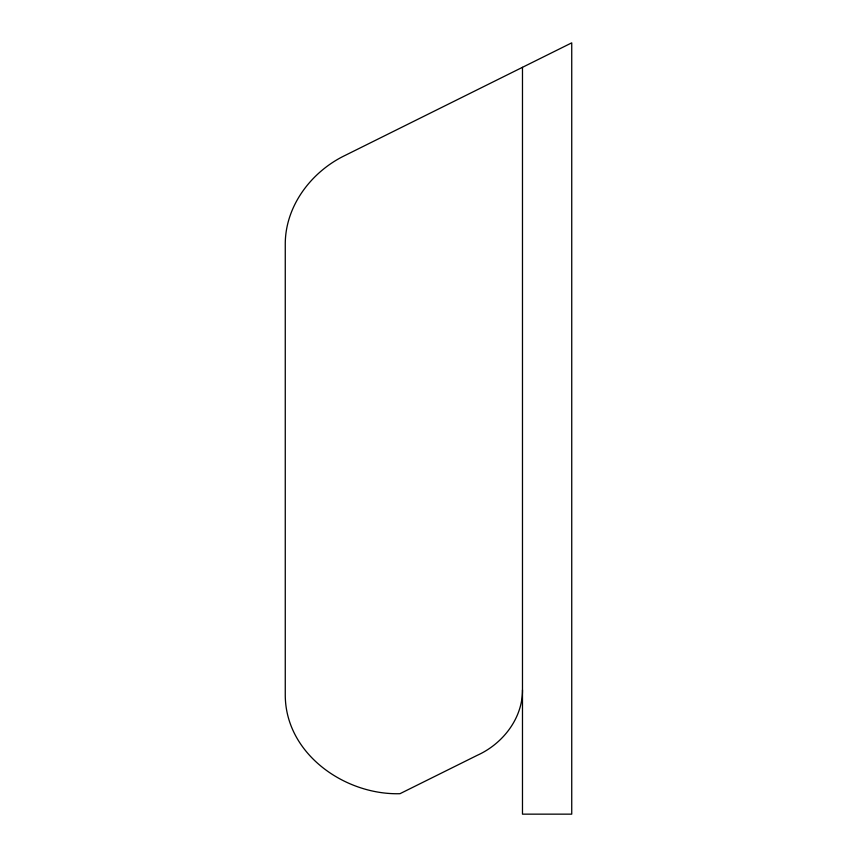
<?xml version="1.0" encoding="UTF-8"?>
<svg xmlns="http://www.w3.org/2000/svg" width="857" height="857" viewBox="0 0 857 857"><rect width="100%" height="100%" fill="white"/><g stroke="black" fill="none" stroke-linecap="round" stroke-linejoin="round"><path stroke-width="1.29" d="M522.481 689.971C522.641 718.477 502.641 743.865 477.317 755.285L399.973 793.7C344.793 795.232 285.349 753.774 285.263 695.016L285.263 244.566C285.027 206.162 311.305 171.657 345.103 155.417L571.737 42.85L571.737 814.15L522.481 814.15L522.481 67.317"/></g></svg>
